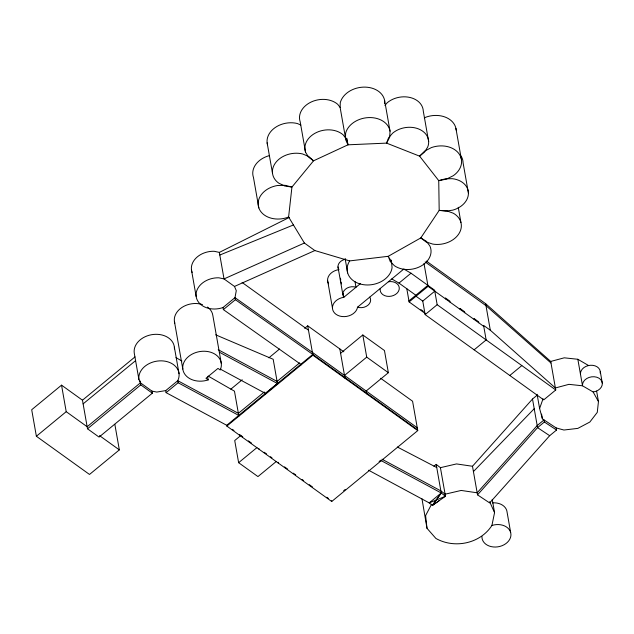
<?xml version="1.0" encoding="UTF-8"?>
<svg xmlns="http://www.w3.org/2000/svg" width="634" height="634" viewBox="0 0 634 634"><rect width="100%" height="100%" fill="white"/><g stroke="black" fill="none" stroke-linecap="round" stroke-linejoin="round"><path stroke-width="0.95" d="M345.49 137.863L340.117 107.4L340.276 102.684A22.666 17.261 -10 0 1 363.179 87.135A22.666 17.261 -10 0 1 384.679 100.743L390.045 131.198L389.656 137.301L386.574 143.118L347.979 144.814L313.537 160.806L291.933 187.07L288.605 216.994L304.391 243.028L314.852 250.549L349.675 260.907L388.222 256.31L420.794 237.932L439.18 210.393L438.744 180.635L419.605 156.154L386.574 143.118L388.579 137.824L392.652 133.156A21.271 16.199 -10 0 1 418.495 128.908A21.271 16.199 -10 0 1 427.728 147.001L424.59 152.033L419.605 156.154L424.606 151.138L431.382 147.595A22.602 17.213 -10 0 1 458.644 153.285A22.602 17.213 -10 0 1 453.342 175.673L446.494 179.121L438.744 180.635L445.44 178.796L452.343 178.685A21.191 16.143 -10 0 1 468.423 193.116A21.191 16.143 -10 0 1 452.803 210.131L445.916 211.146L439.18 210.393L446.653 210.821L453.255 213.198A22.174 16.888 -10 0 1 458.699 234.057A22.174 16.888 -10 0 1 432.65 244.066L425.929 241.855L420.794 237.932L426.23 241.197L429.781 245.786A21.627 16.468 -10 0 1 421.119 266.018A21.627 16.468 -10 0 1 394.427 265.733L390.235 261.509L388.222 256.31L391.495 261.62L392.074 267.659A22.689 17.284 -10 0 1 363.155 284.642A22.689 17.284 -10 0 1 349.675 260.907M384.505 103.413L384.679 100.743M596.626 391.138L598.456 401.56L597.276 412.369L589.858 422.022L577.851 428.378L563.919 430.026L556.2 427.95L542.411 418.852L539.605 408.51L537.101 394.3M421.99 498.823L426.983 528.28L435.899 538.448C454.507 548.957 480.16 543.703 491.905 525.491L494.56 512.644L492.222 499.378M539.605 408.51L543.053 398.762M431.58 504.244L425.604 515.601L426.983 528.28M436.184 464.373L440.424 467.67L445.472 496.271L432.436 505.393L441.232 492.975L436.184 464.373L433.933 466.236M379.108 461.552L380.614 460.316L441.232 492.975L429.202 502.889L432.436 505.393L441.232 492.975L445.464 496.256L429.202 502.889L368.592 470.222M384.925 105.403L387.279 102.7A21.271 16.199 -10 0 1 409.992 97.477A21.271 16.199 -10 0 1 423.29 111.14L428.663 141.604M556.2 427.95L556.565 430.018L549.678 435.693L489.662 502.921L477.529 494.853L472.489 466.267L532.505 399.024L537.046 395.283M477.529 494.853L537.553 427.633L544.36 422.014L543.996 419.938L537.188 425.557L477.164 492.8L461.18 490.447L445.108 494.195M473.424 471.569L534.216 408.716M174.429 348.898A20.28 15.446 -10 0 0 153.507 334.443A20.28 15.446 -10 0 0 134.242 353.019L138.917 379.544L140.431 382.817L151.986 391.123L152.342 393.183L99.062 437.095L87.508 428.79L82.468 400.197L61.538 385.147L31.7 409.73L36.376 436.263L89.505 474.462L119.343 449.878L114.833 424.297M36.376 436.263L66.213 411.672L61.538 385.147M82.468 400.197L134.994 356.918M83.117 403.882L135.644 360.603M222.97 307.553L234.992 297.647L236.284 290.657L234.485 286.441L224.024 278.92L218.849 277.803A20.28 15.446 -10 0 0 196.16 296.498A20.28 15.446 -10 0 0 222.97 307.553L223.366 309.606L300.754 364.312M223.366 309.606L235.388 299.7L234.992 297.647L312.38 352.346L417.259 427.76M140.431 382.817L87.143 426.73L66.213 411.672M87.508 428.79L140.796 384.878L140.098 380.915M151.986 391.123L156.764 392.066L165.736 390.599L177.758 380.693L238.376 413.336L264.299 391.971M380.638 378.26L412.576 401.227L417.758 430.597L331.725 501.494L226.853 426.088L226.71 425.279L166.1 392.652L178.122 382.746L177.758 380.693A20.28 15.446 -10 0 0 161.607 360.849A20.28 15.446 -10 0 0 138.917 379.544M230.808 389.189L242.228 379.774M268.879 357.822L279.539 349.033M304.661 328.333L307.704 325.821L343.834 351.799M360.572 283.485L343.81 297.298A12.68 9.653 -10 0 0 332.454 308.021A12.68 9.653 -10 0 0 344.413 316.628A12.68 9.653 -10 0 0 357.552 307.173L403.818 269.038L410.998 273.199L434.607 290.174L437.167 304.708L555.749 389.973L543.726 399.88L425.145 314.615L422.759 301.079L416.031 296.236L415.856 295.246L398.976 283.105L391.796 278.944M299.613 362.878L277.09 381.43L218.207 349.706M398.976 283.105L410.998 273.199M226.718 425.319L312.776 354.406L312.38 352.346M265.567 394.182L265.424 393.373L277.454 383.507L219.435 352.242M226.853 426.088L312.887 355.191L307.704 325.821M240.825 435.495L234.723 440.527L238.63 462.693L257.951 476.586L276.266 461.497M340.593 353.281L362.814 334.966L384.458 350.531L388.365 372.697L366.151 391.012L366.65 393.849M408.859 300.944L427.879 285.34M425.137 313.442L409.128 301.927L428.061 286.33L423.988 263.506M422.759 301.079L434.781 291.164M238.63 462.693L256.944 447.596M344.5 375.447L366.721 357.132L362.814 334.966M425.145 314.615L437.167 304.708M474.129 349.833L486.151 339.927L483.591 325.393L490.359 330.266L555.392 387.968L568.92 384.347L582.511 385.797L593.147 391.994L598.456 401.56M343.66 490.732L345.173 489.488M509.799 375.486L521.822 365.58M432.436 505.393L438.95 500.82M424.312 118.027L426.016 117.132A22.602 17.213 -10 0 1 456.171 130.025M192.118 272.501A20.28 15.446 -10 0 1 214.165 251.278L219.348 252.395L289.278 217.438M304.391 243.028L224.024 278.92L219.348 252.395M234.485 286.441L314.852 250.549M219.816 255.034L293.415 224.975M426.405 261.097L485.636 303.694L550.716 361.435L564.244 357.822L577.836 359.272L588.471 365.469M440.424 467.67L456.504 463.922L472.489 466.267M300.825 124.993L297.291 123.511A21.992 16.746 -10 0 0 274.958 127.711A21.992 16.746 -10 0 0 267.5 144.687M215.679 334.831L273.183 359.272L277.589 384.275M397.352 447.025L436.747 467.535M220.402 369.154L265.432 393.413M381.977 459.19L440.868 490.906L445.163 494.187M178.122 382.746L238.741 415.413M175.975 357.624L181.91 361.023M208.19 376.105L234.469 391.178L238.875 416.181M544.36 422.014L556.565 430.018M549.678 435.693L537.553 427.633L532.505 399.024M235.388 299.7L312.776 354.406M425.152 261.921L485.985 305.667L551.001 363.036M428.061 286.33L483.766 326.391M420.881 309.59L423.29 311.318M366.721 357.132L388.365 372.697M242.093 282.447L308.473 330.187M312.744 354.382L417.616 429.789M312.887 355.191L417.758 430.597M208.19 379.901L205.971 378.3L217.993 368.394L220.212 369.987A19.456 14.812 -10 0 0 204.465 351.236A19.456 14.812 -10 0 0 182.814 369.075A19.456 14.812 -10 0 0 208.19 379.901L207.683 377.024M232.329 429.321L233.938 430.47M239.557 434.512L242.767 436.826M248.385 440.868L251.603 443.174M264.235 452.264L266.557 453.928M270.425 456.71L271.97 457.819M284.531 466.854L287.717 469.152M293.304 473.162L295.698 474.882M302.077 479.47L303.67 480.62M309.249 484.63L312.443 486.928M326.795 497.246L328.388 498.395M140.796 384.878L152.342 393.183M99.49 435.606L119.343 449.878M340.117 107.4L337.724 104.325A21.691 16.524 -10 0 0 311.286 101.963A21.691 16.524 -10 0 0 300.175 121.76L305.548 152.215L308.528 157.113L313.537 160.806L308.956 156.598L302.664 153.975A21.992 16.746 -10 0 0 276.147 162.035A21.992 16.746 -10 0 0 278.698 183.107L284.761 186.016L291.933 187.07L285.054 185.302L277.589 185.493A22.024 16.777 -10 0 0 258.838 207.928A22.024 16.777 -10 0 0 288.605 216.994M346.798 138.149L347.979 144.814L345.443 139.242L345.641 133.148A22.666 17.261 -10 0 1 368.552 117.591A22.666 17.261 -10 0 1 390.045 131.198M489.67 501.708L494.56 512.644M347.979 144.814L346.687 139.393L343.097 134.788A21.691 16.524 -10 0 0 316.659 132.419A21.691 16.524 -10 0 0 305.548 152.215M600.279 371.611L602.3 383.087A9.993 7.608 -10 0 1 593.147 391.994M577.836 359.272L582.511 385.797A9.993 7.608 -10 0 1 591.577 376.842A9.993 7.608 -10 0 1 602.3 383.087M550.716 361.435L555.749 389.973M541.571 414.113L542.411 418.852M468.423 193.116L463.05 162.661A21.191 16.143 -10 0 0 460.95 155.916M455.909 128.33L461.283 158.793M485.636 303.694L490.312 330.227M478.765 322.793L478.591 321.803L474.081 318.553L474.256 319.552M458.255 207.286L460.942 222.51M481.935 536.475A14.606 11.127 -10 0 0 497.65 546.865A14.606 11.127 -10 0 0 510.663 532.536L506.835 510.79A14.606 11.127 -10 0 0 492.388 502.881M464.746 312.713L464.571 311.722L460.054 308.473L460.229 309.471M450.069 302.156L449.894 301.166L445.377 297.917L445.551 298.915M406.782 288.613L409.128 301.927M391.115 260.051L391.614 262.904M354.985 281.528L355.991 287.257A8.955 6.823 -10 0 0 345.53 289.128A8.955 6.823 -10 0 0 343.81 297.298L343.145 293.479M345.134 258.672L347.654 272.945M380.614 460.316L380.749 461.092M340.45 278.199L340.783 280.109M341.124 282.019L341.457 283.929M337.97 266.89L342.851 294.572M339.824 348.914L345.007 378.284M327.572 280.339L332.454 308.021M331.582 500.686L331.725 501.494M267.128 142.816L272.501 173.28M300.714 364.288L300.857 365.097M258.838 207.928L253.465 177.465A22.024 16.777 -10 0 1 269.45 155.607M278.152 462.265L278.294 463.074M258.823 448.373L258.965 449.181M221.282 363.33L212.866 315.597A19.456 14.812 -10 0 0 207.477 307.062M191.476 269.981L196.16 296.498M174.398 321.351L182.814 369.075M174.366 347.17L179.05 373.703M165.736 390.599L166.1 392.652M328.555 283.802A12.68 9.653 -10 0 1 338.936 269.608A8.955 6.823 -10 0 1 345.641 259.195M174.794 323.182A19.456 14.812 -10 0 1 181.776 307.561A19.456 14.812 -10 0 1 202.484 304.582M388.373 281.773A9.637 7.339 -10 0 1 399.285 288.01A9.637 7.339 -10 0 1 389.102 296.403A9.637 7.339 -10 0 1 380.273 288.446M369.725 297.132A9.003 6.855 -10 0 1 367.942 305.247A9.003 6.855 -10 0 1 357.552 307.173M580.49 374.322A9.993 7.608 -10 0 1 590.531 365.271A9.993 7.608 -10 0 1 600.24 373.117M491.905 525.491A14.606 11.127 -10 0 1 510.663 532.536"/></g></svg>
